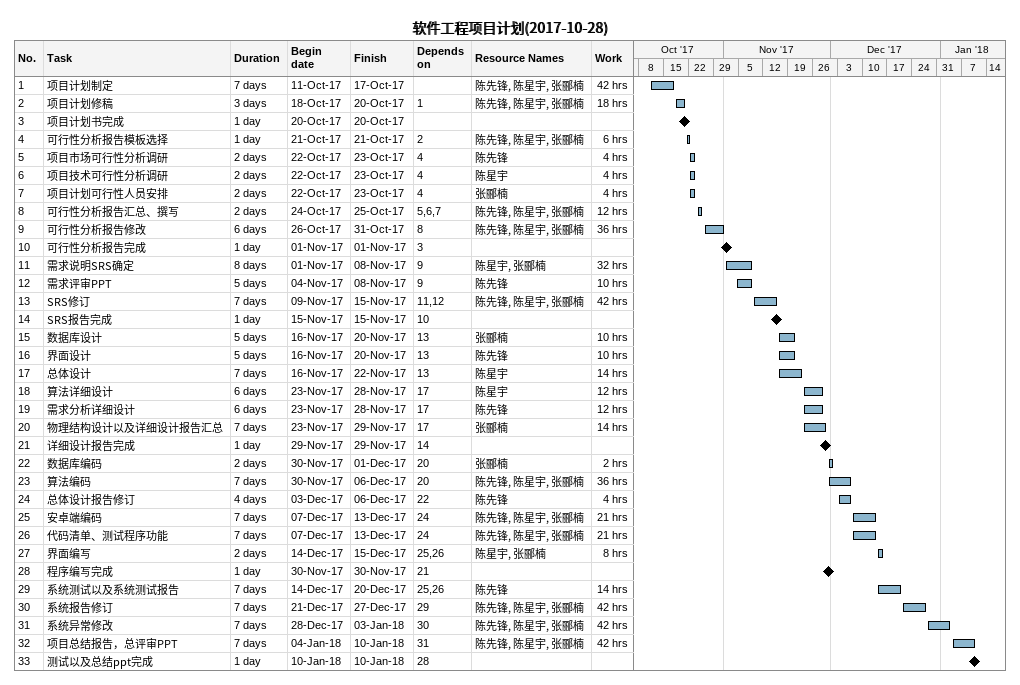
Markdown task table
软件工程项目计划(2017-10-28)

| ID | Task | Duration | Start | Finish | Predecessors | Resources | Work (h) |
|---|---|---|---|---|---|---|---|
| 1 | 项目计划制定 | 7d | 2017-10-11 | 2017-10-17 |  | 陈先锋, 陈星宇, 张郦楠 | 42 |
| 2 | 项目计划修稿 | 3d | 2017-10-18 | 2017-10-20 | 1 | 陈先锋, 陈星宇, 张郦楠 | 18 |
| 3 | 项目计划书完成 | 1d | 2017-10-20 | 2017-10-20 |  |  |  |
| 4 | 可行性分析报告模板选择 | 1d | 2017-10-21 | 2017-10-21 | 2 | 陈先锋, 陈星宇, 张郦楠 | 6 |
| 5 | 项目市场可行性分析调研 | 2d | 2017-10-22 | 2017-10-23 | 4 | 陈先锋 | 4 |
| 6 | 项目技术可行性分析调研 | 2d | 2017-10-22 | 2017-10-23 | 4 | 陈星宇 | 4 |
| 7 | 项目计划可行性人员安排 | 2d | 2017-10-22 | 2017-10-23 | 4 | 张郦楠 | 4 |
| 8 | 可行性分析报告汇总、撰写 | 2d | 2017-10-24 | 2017-10-25 | 5, 6, 7 | 陈先锋, 陈星宇, 张郦楠 | 12 |
| 9 | 可行性分析报告修改 | 6d | 2017-10-26 | 2017-10-31 | 8 | 陈先锋, 陈星宇, 张郦楠 | 36 |
| 10 | 可行性分析报告完成 | 1d | 2017-11-01 | 2017-11-01 | 3 |  |  |
| 11 | 需求说明SRS确定 | 8d | 2017-11-01 | 2017-11-08 | 9 | 陈星宇, 张郦楠 | 32 |
| 12 | 需求评审PPT | 5d | 2017-11-04 | 2017-11-08 | 9 | 陈先锋 | 10 |
| 13 | SRS修订 | 7d | 2017-11-09 | 2017-11-15 | 11, 12 | 陈先锋, 陈星宇, 张郦楠 | 42 |
| 14 | SRS报告完成 | 1d | 2017-11-15 | 2017-11-15 | 10 |  |  |
| 15 | 数据库设计 | 5d | 2017-11-16 | 2017-11-20 | 13 | 张郦楠 | 10 |
| 16 | 界面设计 | 5d | 2017-11-16 | 2017-11-20 | 13 | 陈先锋 | 10 |
| 17 | 总体设计 | 7d | 2017-11-16 | 2017-11-22 | 13 | 陈星宇 | 14 |
| 18 | 算法详细设计 | 6d | 2017-11-23 | 2017-11-28 | 17 | 陈星宇 | 12 |
| 19 | 需求分析详细设计 | 6d | 2017-11-23 | 2017-11-28 | 17 | 陈先锋 | 12 |
| 20 | 物理结构设计以及详细设计报告汇总 | 7d | 2017-11-23 | 2017-11-29 | 17 | 张郦楠 | 14 |
| 21 | 详细设计报告完成 | 1d | 2017-11-29 | 2017-11-29 | 14 |  |  |
| 22 | 数据库编码 | 2d | 2017-11-30 | 2017-12-01 | 20 | 张郦楠 | 2 |
| 23 | 算法编码 | 7d | 2017-11-30 | 2017-12-06 | 20 | 陈先锋, 陈星宇, 张郦楠 | 36 |
| 24 | 总体设计报告修订 | 4d | 2017-12-03 | 2017-12-06 | 22 | 陈先锋 | 4 |
| 25 | 安卓端编码 | 7d | 2017-12-07 | 2017-12-13 | 24 | 陈先锋, 陈星宇, 张郦楠 | 21 |
| 26 | 代码清单、测试程序功能 | 7d | 2017-12-07 | 2017-12-13 | 24 | 陈先锋, 陈星宇, 张郦楠 | 21 |
| 27 | 界面编写 | 2d | 2017-12-14 | 2017-12-15 | 25, 26 | 陈星宇, 张郦楠 | 8 |
| 28 | 程序编写完成 | 1d | 2017-11-30 | 2017-11-30 | 21 |  |  |
| 29 | 系统测试以及系统测试报告 | 7d | 2017-12-14 | 2017-12-20 | 25, 26 | 陈先锋 | 14 |
| 30 | 系统报告修订 | 7d | 2017-12-21 | 2017-12-27 | 29 | 陈先锋, 陈星宇, 张郦楠 | 42 |
| 31 | 系统异常修改 | 7d | 2017-12-28 | 2018-01-03 | 30 | 陈先锋, 陈星宇, 张郦楠 | 42 |
| 32 | 项目总结报告，总评审PPT | 7d | 2018-01-04 | 2018-01-10 | 31 | 陈先锋, 陈星宇, 张郦楠 | 42 |
| 33 | 测试以及总结ppt完成 | 1d | 2018-01-10 | 2018-01-10 | 28 |  |  |
